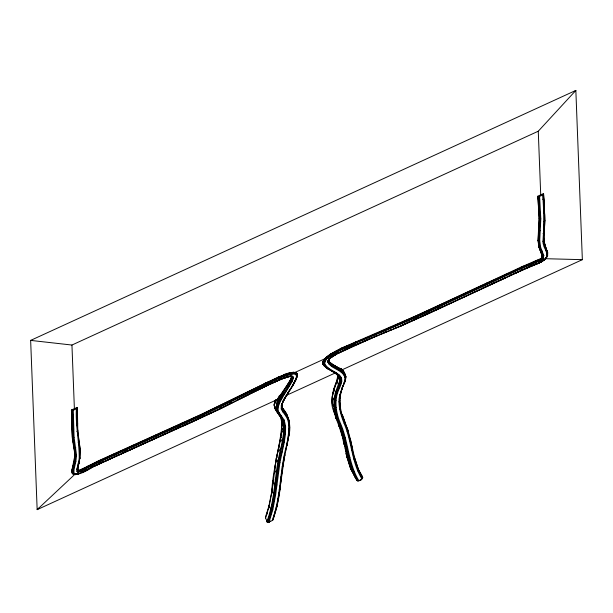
<?xml version="1.0" encoding="UTF-8"?>
<svg xmlns="http://www.w3.org/2000/svg" width="613" height="613" viewBox="0 0 613 613"><rect width="100%" height="100%" fill="white"/><g stroke="black" fill="none" stroke-linecap="round" stroke-linejoin="round"><path stroke-width="0.92" d="M94.517 465.972L104.662 461.367C93.988 464.302 84.908 474.876 73.468 474.278L72.457 473.297L72.181 470.707L74.319 461.52L75.008 455.198L72.38 438.747L71.422 409.997L77.23 407.4L77.192 410.787C75.813 426.878 80.38 442.655 79.813 458.585L79.215 459.022L76.84 469.566L77.069 471.589L78.05 472.148L80.924 471.29L99.022 462.256L203.064 415.2L279.068 378.359L289.696 374.466L293.106 373.876L295.029 374.091L296.171 374.934L296.5 376.727C293.788 385.546 287.236 392.596 283.183 400.81L283.735 400.481C287.505 392.397 294.37 385.592 296.807 376.949M357.08 466.914L362.75 477.696L361.954 478.991L358.95 480.791L357.448 480.876C346.345 462.838 347.035 440.678 338.192 421.706C334.667 412.564 332.974 402.389 335.978 392.849C337.464 388.014 341.119 383.286 340.023 378.014C336.353 370.98 325.434 370.597 322.653 363.072L323.273 360.789L326.507 357.05L330.185 354.283L341.104 348.253L417.346 315.289L521.318 266.962L541.133 258.433L541.992 257.291L542.045 255.345L538.957 247.33L537.984 240.465L539.08 218.718L537.877 196.191L543.532 193.524L544.85 220.665L543.8 240.25L547.455 253.368L547.394 256.035L545.248 259.276L538.927 263.153L515.058 273.314L429.315 313.136L401.354 325.718L370.719 338.476L401.239 325.94L429.246 313.335L526.912 267.996C533.609 263.958 547.593 263.046 547.7 252.679C545.149 246.219 542.658 239.583 543.93 232.411C545.945 219.462 543.677 206.497 543.532 193.524M537.877 196.191L539.264 218.841L538.168 240.58L539.134 247.445L542.045 255.345L542.988 255.652L543.762 255.475L540.674 247.437L539.716 240.648L540.812 218.902L539.601 196.39L542.727 195.011L543.57 193.877L544.628 215.37M538.061 196.313L538.819 196.528L540.03 219.056L538.927 240.794L539.892 247.629L542.988 255.652L542.926 257.698L541.731 259.222L521.686 267.881L417.698 316.208L390.113 328.254L341.203 348.46L330.185 354.283L331.097 355.486L341.648 349.663L355.977 343.127L417.805 316.737L521.801 268.402L539.953 260.816L543.279 258.487L543.762 255.475L542.926 257.698L541.471 258.165L542.789 259.054L540.459 259.115C473.788 288.294 408.565 320.806 341.203 348.46L341.104 348.253M287.811 376.819L282.202 378.926L281.896 378.612M342.667 350.659L348.46 348.031L338.499 353.119L349.632 347.617L371.141 338.407L336.667 354.084L329.51 358.613L328.399 359.869L327.802 362.199C331.541 369.401 342.905 369.493 345.027 377.937C344.276 386.213 338.568 393.331 338.974 401.906C339.119 409.446 341.418 416.664 344.169 423.614C351.9 441.513 351.471 462.194 361.954 478.991M278.256 473.489L276.708 473.366L274.578 470.102C276.294 453.842 282.616 438.211 282.003 421.713C280.815 444.938 273.03 467.466 271.804 490.837L273.567 494.254L275.643 494.913L279.965 462.516L284.279 442.356L285.512 433.789L285.597 426.387L284.217 420.135L278.647 411.959L277.942 408.702L278.854 404.672L281.857 398.557L292.133 381.631L293.389 377.976L292.631 376.267L291.466 376.06L281.896 378.78M538.927 263.153L543.287 260.134L540.896 262.035M546.237 257.943L544.88 259.368C550.374 254.05 542.605 247.468 542.957 241.422C544.06 225.929 543.915 210.497 542.727 195.011M275.643 494.913L272.8 509.817L270.739 509.112L269.145 506.369L269.214 505.074L265.421 517.326C265.95 520.874 269.138 522.943 272.272 520.529C280.976 496.561 279.643 470.577 286.371 446.134C287.995 438.287 289.466 430.249 288.363 422.219C287.627 416.901 283.367 413.599 281.237 408.963L281.306 405.599L283.781 399.262L283.735 400.481L281.306 405.599L283.957 399.914L293.045 384.949L296.539 378.482L296.363 377.823M286.371 446.134L286.961 445.72C288.8 436.004 291.336 425.361 286.922 415.959C284.654 413.338 282.509 410.564 281.903 407.055L283.612 410.695L282.831 411.997L281.827 408.45L281.965 403.883L282.072 407.752L281.237 408.963M79.583 470.186L79.82 471.726L77.644 471.045L77.43 469.121L79.131 462.041L77.069 471.589L77.882 470.317L77.675 468.271L77.537 472.041L78.211 470.646L77.874 470.102L78.755 472.048C79.659 470.554 77.399 469.704 78.916 471.428L85.881 468.876L85.253 467.504L78.786 470.432L85.69 468.386L98.915 461.727L202.949 414.672L278.999 377.815L289.826 373.853L293.428 373.233L295.504 373.463L296.746 374.374L297.098 376.275L295.734 379.432L296.309 379.072L297.343 375.623L297.259 374.221L296.585 372.873L293.428 372.214L289.673 372.857L278.67 376.88L202.581 413.76L98.563 460.807L85.253 467.504M547.194 250.686L547.631 255.422L546.03 258.05L547.631 255.422L547.401 251.713L546.735 253.322M79.215 459.022C79.452 442.295 75.407 425.66 76.395 408.779L77.23 407.4M79.813 458.585L80.464 450.241L79.629 451.605M80.924 471.29L80.625 470.018L98.655 461.014L202.681 413.967L264.318 383.746L282.976 375.363L289.826 373.853L293.106 373.876L293.428 372.214M544.65 219.799C544.405 230.657 541.823 242.074 547.57 252.104L544.949 245.729L544.122 246.962M78.962 473.627L75.522 474.654L73.468 474.278L72.158 473.144L71.775 470.723L74.319 461.52L74.633 451.612L72.518 437.238L71.422 409.997M73.276 410.258L71.736 410.22L72.288 436.969L74.288 447.751L75.008 455.198L71.851 470.386L72.947 470.945L73.729 470.822L75.851 461.666L76.556 455.275L74.066 437.284L73.276 410.258L76.395 408.779M289.007 432.594L289.42 428.135M358.191 481.021C347.096 462.999 347.786 440.847 338.943 421.882C335.434 412.764 333.74 402.626 336.729 393.125C338.238 388.259 341.893 383.493 340.774 378.183C337.15 372.252 329.633 370.758 324.89 365.961L322.944 364.26L323.273 360.789M355.563 341.656L355.9 342.59C347.655 349.172 323.564 351.663 324.147 365.815L322.653 363.072M297.098 376.275L296.976 373.646L296.5 376.727L297.343 375.623L296.976 373.646L295.213 372.336L289.673 372.857L289.696 374.466L283.183 376.098L283.206 376.658M284.217 420.135L282.693 420.173C279.597 415.553 274.402 410.472 277.344 404.434C282.44 395.691 289.229 387.707 292.608 378.106L292.631 376.267L290.347 376.29L284.225 377.976L271.207 383.569L219.623 409.047L93.904 466.37L77.345 474.408L74.847 474.094L73.974 473.244L72.457 473.297L75.077 461.773L75.774 455.421L73.276 437.444L72.495 410.426M290.846 376.175L292.478 377.11L290.907 378.949C288.884 387.638 282.003 394.695 277.551 402.389L275.957 399.645L277.337 399.515L279.88 397.638L290.907 378.949L291.252 376.451L288.271 376.397L291.466 376.06L292.478 377.11L293.252 376.895L290.646 381.324L292.133 381.631M345.433 378.443L345.701 376.068L342.338 369.631L344.46 372.865L345.87 376.765L345.418 380.696L342.177 387.876L345.418 380.696M344.598 381.715L345.18 381.317L345.701 376.068M282.516 428.633L281.919 429.085L280.693 437.628L276.379 457.788L271.973 491.519L269.145 506.369L265.59 517.985M280.264 485.366C279.566 496.951 276.716 508.491 273.076 519.556L272.272 520.529M280.478 483.55L281.329 476.309L280.11 488.76L276.716 507.303L272.846 520.153M339.863 398.297L340.284 394.711M273.896 479.803L273.306 480.247L272.049 490.193L268.977 505.694M281.689 473.527L282.057 470.738M282.294 468.884L282.662 466.102M284.777 454.494L279.865 489.404L279.275 489.848M249.752 394.059L219.577 409.239L191.593 422.303L91.919 467.098M345.18 381.317L345.87 376.765L344.46 372.865C342.261 366.674 326.951 365.923 329.143 358.59M93.881 466.547L119.297 454.693L115.895 456.126M297.044 375.531L297.259 374.221L296.585 372.873C293.704 372.068 282.585 373.317 283.183 376.098M337.847 378.803L338.131 377.233M277.13 504.2L276.961 506.675L276.134 507.717M277.459 502.399L278.302 497.886M278.639 496.086L279.474 491.572L279.398 492.898L278.808 493.335M282.945 464.279L283.781 459.834M284.11 458.057L284.616 455.382M287.206 443.498L288.072 438.923M288.416 437.1L288.761 435.268L282.708 466.493L281.244 477.642L280.654 478.086M281.444 415.721L279.965 415.829L277.122 412.013L277.153 408.84L278.854 404.672L276.815 403.89L275.045 400.488L274.095 404.672C274.44 409.055 277.137 412.664 279.965 415.829C285.949 423.269 284.08 433.521 282.746 442.211C275.467 468.163 276.509 495.718 267.72 521.272M333.641 355.371L329.955 358.13L327.848 361.026L329.104 359.095L328.66 359.379L328.637 361.003L327.802 362.199L329.104 359.095L328.392 361.693L329.288 364.597L329.871 362.544L341.027 369.601L342.161 369.792L582.35 259.659L575.845 90.418L30.65 340.399L37.155 509.648L277.337 399.515L290.125 380.773L290.646 381.324L291.941 376.558L288.562 376.543L290.01 376.091L291.727 376.941M295.029 374.091L295.665 372.681M357.448 480.876L356.919 480.377C344.774 458.961 345.188 432.939 333.702 411.185C328.101 398.366 336.575 386.941 337.801 374.819M358.95 480.791C347.87 462.769 348.552 440.632 339.717 421.675C336.231 412.61 334.522 402.519 337.502 393.056C339.035 388.152 342.698 383.332 341.548 377.976C337.855 371.21 328.17 370.604 324.691 363.8C324.492 359.862 328.353 357.555 331.097 355.486L324.553 359.433L323.365 361.547L324.875 361.77L323.917 363.976L324.89 365.961L328.009 368.911L329.426 368.75M547.455 253.368L546.804 256.441L547.394 256.035L547.7 252.679L546.865 253.874M285.39 451.743L286.21 448.08M286.623 446.249L287.03 444.41L286.961 445.72M79.131 462.041L77.682 468.462L78.05 472.148L78.433 470.477L79.836 471.144M277.942 408.702L276.394 408.618L274.264 405.354L275.045 400.488M274.908 401.538L274.34 404.005L274.938 403.546M274.264 405.354L275.957 399.645M281.857 398.557L281.129 398.542C277.842 403.691 275.291 410.641 279.965 415.829M514.629 273.046L515.058 273.314M332.215 366.743L332.736 364.651L328.974 361.501L328.675 360L328.392 361.693C332.208 368.842 343.541 368.965 345.625 377.447L345.027 377.937L344.46 372.865M219.623 409.047L214.228 411.369M341.027 369.601L340.483 371.677M273.168 518.039L274.463 513.74M274.976 512.016L275.758 509.441M340.56 385.523L339.058 385.271L336.935 381.983L338.2 377.769L337.893 374.765M337.372 414.434L335.303 413.928L333.978 406.848L333.909 399.753L335.449 392.305L339.794 380.512L339.495 377.508L337.388 374.681L323.626 365.325L328.009 368.911L322.944 364.26M266.778 514.552L267.605 511.855M267.184 520.728C275.375 498.4 274.348 474.194 280.149 451.321C282.854 438.747 287.16 423.506 277.842 412.595L279.436 415.33M268.463 521.556C276.662 499.22 275.643 474.998 281.444 452.118C284.363 439.069 288.715 422.855 277.873 412.174L276.593 411.507C274.701 399.124 286.072 389.592 290.907 378.949M269.23 521.502L272.8 509.817M283.781 399.262L281.888 405.185M286.348 416.511L286.984 414.526L281.842 407.239C289.014 415.231 291.466 426.15 288.685 436.586L288.087 437.023M547.677 254.51L546.543 257.789M345.249 380.029C340.529 391.255 337.273 403.768 342.039 415.622L341.449 416.15M353.226 455.13L354.421 457.183L358.276 468.968L358.444 469.673L357.624 470.922M350.667 467.275L350.598 468.692L356.919 480.377M344.169 423.614L344.996 422.372L342.108 414.219L347.962 430.487L347.134 431.713M339.717 421.675L338.192 421.706L336.062 418.457L336.131 417.047L334.077 410.695M75.851 461.666L75.077 461.773L72.273 470.041L73.813 470.171M435.835 310.094L435.345 309.81M342.039 415.622L340.284 407.093L339.648 400.082L340.445 407.791L339.61 408.986M333.702 411.185L333.449 408.028M347.648 447.367L346.107 447.36L343.977 444.111L340.989 430.717M346.996 455.781L346.92 457.175L350.598 468.692L352.728 471.933L354.253 471.895M350.582 460.424L349.05 460.432L346.92 457.175L343.441 440.142M349.088 436.808L350.284 438.862L352.628 449.413L351.793 450.616M249.514 394.044L271.207 383.569M325.917 359.923L324.553 359.433L324.798 358.774L295.213 372.336M332.399 395.676L332.384 404.113L334.514 407.369L336.054 407.4M543.8 240.25L542.957 241.422M429.315 313.136L425.591 314.538M544.559 212.382C545.524 225.753 540.26 240.304 547.325 252.809M267.352 520.276C265.667 521.832 268.402 523.364 269.521 522.123L269.559 520.82M267.375 520.314L266.862 521.732L266.893 520.429M267.23 522.161L267.751 520.744M267.751 522.46L268.272 521.042M268.333 522.582L268.854 521.165M268.9 522.514L269.467 521.081M269.521 522.123L270.042 520.705M76.832 425.077L77.667 423.736L77.774 430.449L76.931 431.598M543.601 198.214L544.313 213.056L543.716 213.539M544.85 220.665L544.007 221.799M288.524 391.148L288.715 391.784L287.987 392.596M296.937 376.19L297.343 375.623L296.309 379.072L292.309 385.769L293.045 384.949L292.861 384.313M281.919 429.085L281.842 430.418L283.436 433.161L285.512 433.789M543.93 232.411L543.095 233.515M274.662 468.776L274.578 470.102M273.306 480.247L273.229 481.58L274.823 484.316L276.9 484.96M105.643 460.631L105.896 460.922M271.804 490.837L272.647 489.756M282.953 465.849L282.11 466.93M81.483 472.186L81.92 472.7L88.188 469.359M284.945 455.168L284.118 456.218M120.5 454.386L172.598 430.541M265.421 517.326L265.651 516.728M500.469 280.164L506.108 277.252M336.935 381.983L338.031 377.095L338.2 377.769C334.33 386.037 331.127 394.872 332.384 404.113M191.677 422.096L182.199 426.066M349.632 347.617L351.088 346.69L347.732 348.261M276.394 408.618L278.095 404.718M187.164 423.767L182.161 426.135L185.157 425.039M277.344 404.434L280.402 398.205L279.88 397.638M328.714 369.034L325.641 365.716L324.89 365.961L324.691 363.8L323.158 363.785L324.108 361.831M338.529 384.719L340.33 381.041L338.2 377.769M339.058 385.271L341.089 381.278L341.87 381.163L335.978 392.849L337.502 393.056M401.354 325.718L393.921 328.668M292.845 385.485L296.539 378.482L294.508 381.592M279.574 395.308L277.337 399.515L277.551 402.389M283.735 400.481L288.715 391.784M547.049 256.295L547.631 255.422M72.181 470.707L71.775 470.723L72.158 473.144L73.261 474.102L77.345 474.408L80.104 473.313L75.522 474.654M282.363 378.688L259.927 388.711M329.955 358.13L328.399 359.869C331.181 357.195 335.127 353.755 338.499 353.119M526.912 267.996L532.797 265.498M283.712 378.075L282.907 378.213L284.225 377.976M287.512 385.385L288.033 385.952L293.389 377.976L291.39 377.424M323.158 363.785L323.151 361.226L323.365 361.547C325.357 356.107 332.169 353.747 337.004 350.59L336.897 350.391M38.45 508.238L37.155 509.648L74.778 474.401L76.709 474.033M32.558 340.445L30.65 340.399L71.943 345.042L538.268 131.22L575.845 90.418L574.458 91.72M324.553 359.433L330.307 354.475L337.334 351.272L337.004 350.59M543.409 260.402L545.57 258.326L545.248 259.276L540.896 262.203M343.839 374.872L344.406 374.313C341.096 367.716 332.062 367.356 328.637 361.003L329.832 364.015M296.171 374.934L296.746 374.374M353.755 459.091L354.59 457.88L350.284 438.862M349.617 440.762L350.452 439.559L347.793 429.782L343.625 419.614M78.203 442.578L79.039 441.176L80.472 450.448M288.363 422.219L289.198 421.024L287.16 415.231L282.072 407.752M76.602 411.269L77.192 410.787L76.993 408.289M542.758 199.363L543.356 198.888L543.317 194.543M338.974 401.906L339.817 400.772L340.491 392.925L342.797 386.282L340.414 394.22L339.832 394.634M288.823 429.062L289.665 427.928L289.029 420.334L287.834 418.273M538.674 262.977L540.114 261.935M281.283 437.199L280.447 438.264L280.616 438.939L282.746 442.211L284.279 442.356M276.969 457.359L276.134 458.424L277.896 461.834L279.965 462.516M279.221 446.862L278.386 447.911L280.149 451.321L282.218 452.019M78.311 463.267L79.131 462.24L77.43 469.121L76.84 469.566L80.058 457.949M82.916 471.696L81.675 472.523L88.195 469.52M334.499 387.899L333.679 388.903L333.855 389.569L335.978 392.849M336.989 380.734L337.564 380.366L333.855 389.569L332.315 397.009L334.445 400.281L335.993 400.381M541.049 260.241L540.459 259.115L541.877 258.05L542.988 255.652L541.869 250.717L540.168 250.648M336.644 353.939L331.556 357.004L338.499 352.95M330.568 357.417L331.702 356.758L329.51 358.613L336.506 353.87L342.529 350.889M81.92 472.7L88.019 469.305L85.774 470.294M338.23 352.82L334.284 354.904L336.667 354.084M430.587 312.324L400.971 325.771L404.971 323.863M88.824 468.884L93.666 466.355M214.259 411.43L228.151 404.473M326.507 357.05L337.525 351.755L337.334 351.272M526.628 267.835L528.306 266.962M91.827 467.006L93.483 466.179M192.896 421.346L185.065 425.246M219.354 409.047L232.756 402.381M236.947 400.297L248.679 394.465L241.806 397.799M232.296 402.396L228.948 404.051L232.381 402.389M510.368 275.153L512.07 274.31M201.432 417.192L191.34 422.135L212.558 412.22M250.372 393.63L270.9 383.592M80.862 470.746L85.69 468.386M420.257 316.982L442.302 306.806M515.012 273.505L525.801 268.241M110.171 458.723L105.513 460.984L108.953 459.405M344.215 350.077L348.445 348.054M220.343 408.158L222.067 407.339M406.572 323.105L409.768 321.572M122.661 453.091L127.711 450.701M265 386.297L272.609 382.681M500.139 280.195L506.169 277.36M507.893 276.555L527.05 267.766M271.138 383.769L281.068 379.163M125.328 451.873L127.925 450.662M129.657 449.858L133.121 448.249M435.529 310.109L446.731 304.929M448.455 304.125L499.281 280.593M174.337 429.744L180.421 426.939L174.429 429.629M493.097 283.106L494.829 282.317M286.248 395.431L334.989 373.079M110.669 458.616L119.282 454.685M532.62 265.736L537.816 263.375M122.723 453.114L127.895 450.77M129.619 449.98L139.956 445.283M141.68 444.502L146.852 442.157M151.158 440.195L158.92 436.678M163.227 434.717L165.809 433.544M170.123 431.59L171.847 430.801M482.776 288.049L488.852 285.298M490.592 284.516L499.273 280.585M413.085 320.078L416.403 318.576M207.393 414.465L212.519 412.143M100.793 462.807L103.222 461.719M355.931 344.69L349.287 347.655L369.861 338.843M357.594 343.947L360.084 342.836M520.766 270.233L522.445 269.498M171.05 430.985L173.617 429.851M177.908 427.958L180.483 426.824M370.719 338.476L377.378 335.549M271.743 383.225L281.053 379.148L278.517 380.16M413.269 320.047L418.51 317.749M85.36 467.704L80.625 470.018M351.908 346.337L355.195 344.912M383.271 332.982L385.838 331.878M275.988 381.156L274.295 381.884L276.831 380.849M278.517 380.068L281.053 378.972M72.947 470.945L73.208 473.458L74.158 474.393L74.847 474.094M366.038 340.238L368.674 339.127M87.559 466.286L98.915 461.727L98.563 460.807M99.459 463.528L102.049 462.432M520.766 270.295L523.28 269.245M370.413 338.399L372.988 337.319M374.704 336.598L377.279 335.526M532.306 265.59L539.011 262.946M380.711 334.085L387.753 331.196M389.516 330.468L392.159 329.388M264.218 383.539L278.999 377.815L278.67 376.88M323.626 365.325L332.706 371.608L334.116 371.44M532.866 265.061L529.142 266.525L531.517 265.827M363.402 341.349L369.907 338.79M534.957 262.387L539.953 260.816L539.494 259.613L534.666 261.437L534.988 262.946M333.411 371.723L337.916 375.171L339.372 375.041L340.774 378.183L341.548 377.976M533.616 264.762L537.831 263.276M521.318 266.962L532.636 263.291L532.352 262.333M282.976 375.363L289.734 373.079L293.428 373.233M287.489 376.666L284.355 377.723L287.727 376.78M284.034 378.221L289.367 376.351L290.93 376.374M79.659 470.401L77.882 470.317L77.675 468.271M277.873 412.174L278.647 411.959L280.693 415.966M534.751 261.651L539.8 260.31M342.659 429.376L340.598 428.901L339.004 426.165L335.893 417.76M540.674 247.437L538.957 247.33M345.395 437.912L343.862 437.92L341.732 434.671L338.828 425.46L339.004 426.165M349.87 457.482L347.793 456.969L346.038 453.528L350.429 467.987L355.325 477.634M75.828 447.766L74.288 447.751M77.445 473.872L78.908 473.558M74.066 437.284L72.518 437.238M285.597 426.387L283.512 425.82L281.75 422.395M540.413 212.512L538.689 212.351M540.812 218.902L539.08 218.718M73.575 414.495L71.729 414.281M539.716 240.648L537.984 240.465M539.593 198.972L537.869 198.788M73.721 429.046L71.851 428.694M76.556 455.275L75.008 455.198M538.819 196.528L539.601 196.39M540.405 230.657L538.681 230.419M540.812 259.782L542.107 259.598L541.133 258.433L543.279 258.487L540.459 259.115M73.261 474.102L76.909 474.301M545.202 258.701L582.35 259.659L580.488 259.452M289.466 386.343L288.033 385.952M359.364 480.439L360.904 480.331L361.532 478.324M336.414 374.014L335.863 372.681L338.07 376.474L340.774 378.183M340.33 381.041L341.089 381.278M74.319 461.52L75.077 461.773M332.736 364.651L342.161 369.792L343.64 372.083L342.046 369.34L344.108 373.332M332.192 371.126L334.828 372.229M280.402 398.205L281.129 398.542M327.756 357.984L326.652 357.226M293.474 372.436L295.504 373.463M326.445 367.471L327.986 368.329M339.977 368.252L342.161 369.792L342.046 369.34M341.211 370.321L344.636 373.578L345.625 377.447M332.729 366.137L328.974 361.501M341.073 368.62L342.161 369.792M282.417 408.61L285.39 411.783L286.271 414.273M275.965 409.591L274.831 408.059L276.065 410.013M274.999 408.764L276.701 411.062M286.922 415.959L281.903 407.055M346.598 427.728L347.962 430.487M351.663 447.352L352.628 449.413M362.582 476.983L358.298 469.734M357.54 467.834L362.75 477.696M362.528 478.431C351.594 460.547 352.23 438.563 343.525 419.744M281.827 408.45L283.39 411.43M338.637 375.302L340.023 378.014M230.09 400.55L230.649 401.952M87.667 466.485L88.203 467.642M437.988 305.734L438.487 307.167M463.75 293.581L464.248 295.014M505.993 274.264L506.484 275.704M133.128 445.176L133.619 446.616M202.581 413.76L203.064 415.2M417.346 315.289L417.805 316.737M486.768 283.03L487.22 284.486M113.903 454.049L114.355 455.505M156.139 434.625L156.591 436.081M181.931 423.139L182.375 424.594M341.203 348.46L341.648 349.663M389.791 327.319L390.174 328.806M264.318 383.746L264.747 384.956M291.298 376.551L291.842 377.876M540.352 250.763L542.221 255.46L541.7 257.897L542.574 258.418L543.693 257.636C540.168 258.142 543.187 252.602 541.103 250.924M342.338 369.631L343.265 372.022M521.41 267.168L521.801 268.402M341.717 414.786L344.751 423.085M274.095 404.672L275.061 407.339M358.444 469.673L354.421 457.183M333.533 410.488L336.062 418.457M349.54 463.735L350.383 466.386M73.468 474.278L73.729 470.822L74.158 474.393M280.57 416.924L280.402 416.227L281.919 423.085M340.284 407.093L340.445 407.791M341.564 433.973L341.732 434.671M343.816 443.414L343.977 444.111M342.016 434.127L343.035 438.425M344.054 442.716L344.866 446.394M345.272 448.233L346.077 451.911M98.915 461.727L99.022 462.256M332.461 402.733L333.12 406.258M355.9 342.59L355.977 343.127M278.999 377.815L279.068 378.359M80.226 451.122L77.774 430.449M538.268 131.22L540.72 194.934M71.943 345.042L74.388 408.756M532.636 263.291L532.651 263.858M77.437 410.105L77.667 423.943M337.388 374.681L335.863 372.681L339.495 377.508L337.388 374.681"/></g></svg>
